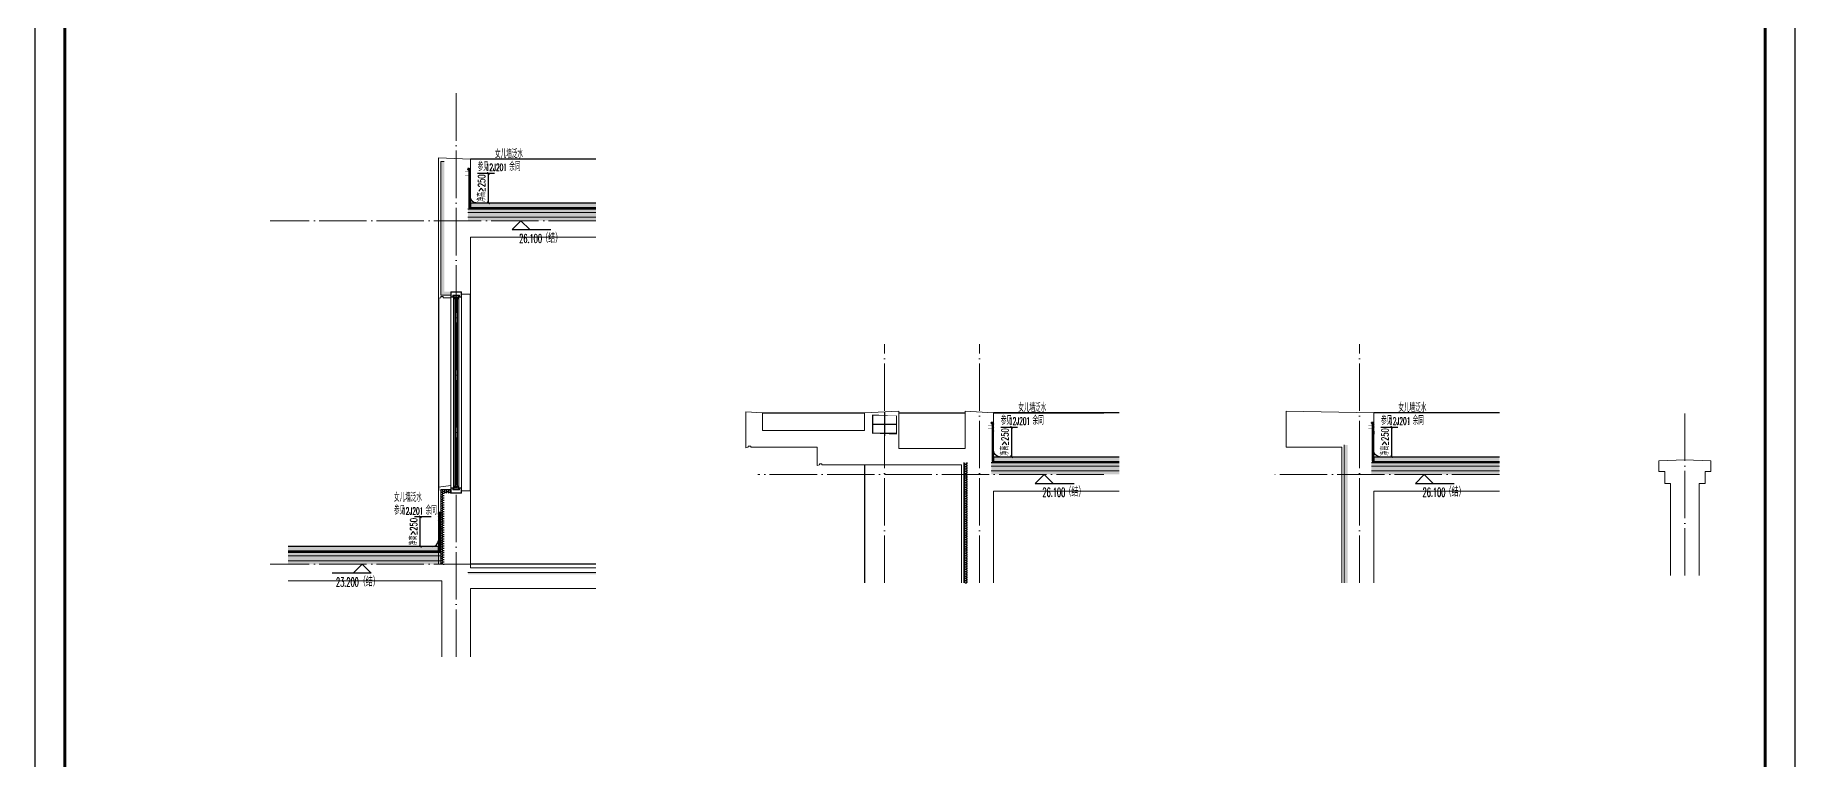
# Model space of a CAD drawing. Extents: x -518115 to 389031, y -209821 to 1628073.
# Drawn here: x 268430 to 283280, y -164442 to -158326 of the extents above; entities that cross this region are included whole.
import ezdxf
from ezdxf.xclip import XClip

# ---------------------------------------------------------------- set-up
doc = ezdxf.new("R2010")
doc.units = 0
doc.header["$LTSCALE"] = 1000
doc.header["$MEASUREMENT"] = 0
doc.header["$XCLIPFRAME"] = 0
for name, pattern in [('__DASH', [0.35, 0.25, -0.1]), ('DASH', [0.35, 0.25, -0.1]), ('DOTE', [2.4200000000000004, 2, -0.2, 0.02, -0.2])]:
    doc.linetypes.add(name, pattern=pattern)
for name, color, linetype in [('3-屋面构造层', 157, 'Continuous'), ('DIM_ELEV', 3, 'Continuous'), ('DIM_IDEN', 67, 'Continuous'), ('PUB_TEXT', 4, 'Continuous'), ('SURFACE', 6, 'Continuous'), ('图框', 140, 'Continuous'), ('机电标识类', 1, 'Continuous'), ('污水', 3, 'Continuous'), ('看线', 251, 'Continuous'), ('立面-看线', 251, 'Continuous')]:
    doc.layers.add(name, color=color, linetype=linetype)
for name, color, linetype, lineweight in [('DOTE', 19, 'DOTE', 9), ('PUB_HATCH', 8, 'Continuous', 9), ('S_WINDOW', 144, 'Continuous', 15), ('内粉刷', 37, 'Continuous', 9), ('细细', 250, 'Continuous', 0)]:
    doc.layers.add(name, color=color, linetype=linetype, lineweight=lineweight)
doc.layers.add('yichutu', color=7, linetype='Continuous', true_color=0xffffff, plot=False)
doc.styles.add('_TCH_DIM', font='SIMPLEX.shx', dxfattribs={"width": 0.7, "bigfont": 'GBCBIG.shx'})
doc.styles.add('_TCH_DIM_T3', font='SIMPLEX.shx', dxfattribs={"width": 0.4941176470588236, "bigfont": 'GBCBIG.shx'})
doc.dimstyles.new('_TCH_ARCH&&20', dxfattribs={"dimtxt": 59.5, "dimasz": 20, "dimexe": 50, "dimexo": 60, "dimgap": 25.25, "dimtad": 1, "dimdec": 0, "dimzin": 0, "dimdsep": 46, "dimtxsty": '_TCH_DIM_T3', "dimblk": 'ARCHTICK', "dimcen": 0.09, "dimclrt": 7, "dimazin": 2, "dimtfac": 1, "dimtdec": 0, "dimtix": 1, "dimtmove": 2, "dimatfit": 3, "dimfxl": 1, "dimtolj": 1, "dimtzin": 0, "dimarcsym": 0})
pattern_1 = [(315.0000000000001, (-850653.2487740098, 45577.60785772526), (-1.767766952966368, -1.76776695296637), []), (315.0000000000001, (-850652.0702627096, 45577.60785772526), (-1.767766952966368, -1.76776695296637), [])]
pattern_2 = [(315.0000000000001, (-850653.2487740098, 43839.36972989878), (-1.767766952966368, -1.76776695296637), []), (315.0000000000001, (-850652.0702627096, 43839.36972989878), (-1.767766952966368, -1.76776695296637), [])]

# ---------------------------------------------------------------- blocks, each defined once
blk = doc.blocks.new('_ArchTick')
at = {"color": 0, "linetype": 'ByBlock', "const_width": 0.4}
blk.add_lwpolyline([(-0.5, -0.5), (0.5, 0.5)], dxfattribs=at)
blk = doc.blocks.new('*D348')
at = {"layer": 'Defpoints', "color": 0, "transparency": 16777216}
for p in [(272102.9922941681, -159491.4621278919), (272255.4922941853, -159491.4621278919), (272102.9922941681, -159741.4621278919)]:
    blk.add_point(p, dxfattribs=at)
at = {"layer": 'DIM_IDEN', "color": 0, "lineweight": -2, "transparency": 16777216}
for p, q in [((272162.9922941681, -159491.4621278919), (272305.4922941853, -159491.4621278919)), ((272255.4922941853, -159741.4621278919), (272255.4922941853, -159491.4621278919)), ((272162.9922941681, -159741.4621278919), (272305.4922941853, -159741.4621278919))]:
    blk.add_line(p, q, dxfattribs=at)
at = {"layer": 'DIM_IDEN', "color": 0, "lineweight": -2, "transparency": 16777216, "xscale": 20, "yscale": 20, "zscale": 20}
for p, rotation in [((272255.4922941853, -159491.4621278919), 90), ((272255.4922941853, -159741.4621278919), 270)]:
    blk.add_blockref('_ArchTick', p, dxfattribs=dict(at, rotation=rotation))
at = {"layer": 'DIM_IDEN', "color": 7, "transparency": 16777216, "insert": (272198.8516691852, -159616.4621278919), "char_height": 59.5, "attachment_point": 5, "rotation": 90, "style": '_TCH_DIM_T3'}
blk.add_mtext('\\A1;{\\W0.70588;净高≥250}', dxfattribs=at)
blk = doc.blocks.new('A$C40486AD2')
at = {"layer": 'PUB_TEXT', "style": '_TCH_DIM'}
for s, height, width, p in [('女儿墙泛水', 67.5177304964539, 0.7, (254.7780105845124, 115.3120729053811)), ('参见', 67.5177304964539, 0.7, (107.7482233504699, 7.506115458572609)), ('12J201', 59.5, 0.4941176470588236, (176.5567339887677, 7.506115458572609)), ('，余同', 67.5177304964539, 0.7, (327.7567339887677, 7.506115458572609))]:
    blk.add_text(s, height=height, dxfattribs=dict(at, width=width)).set_placement(p)
blk = doc.blocks.new('FGHFG4334GDFGDFFGGGGGGDFG4G')
at = {"layer": 'SURFACE', "const_width": 2.25}
for points in [[(46.50594613142312, -2.328306436538696e-10), (0, 0)], [(46.50594613142312, -27.64099938771687), (0, -27.64099938748404)]]:
    blk.add_lwpolyline(points, dxfattribs=at)
at = {"layer": 'SURFACE', "const_width": 1.5}
blk.add_lwpolyline([(46.50594613142312, 17.19615260045975, -0.9999999995343386), (46.50594613142312, 5.196152600459754), (46.50594613142312, -6.803847399540246, -0.9999999995343386), (46.50594613142312, -18.80384739954025), (46.50594613142312, -36.80384739954025), (52.50594613142312, -47.99999982025474), (52.50594613188878, -72.80384739907458)], format="xyb", dxfattribs=at)
blk = doc.blocks.new('FGDGDGD')
at = {"layer": '3-屋面构造层'}
h = blk.add_hatch(dxfattribs=at)
h.set_pattern_fill('隔热材料01', color=256, scale=7.692307726157686, style=0)
h.set_pattern_definition([(270, (9.518576882430352, 433.2280380548909), (3.846153863078843, -7.065270026171597e-16), [0.3859807709292772, -3.460173092149565]), (270, (6.637134561897255, 433.2280380548909), (3.846153863078843, -7.065270026171597e-16), [0.3859807709292772, -3.460173092149565]), (90, (8.599576878361404, 430.6181149664335), (-3.846153863078843, 2.355090008723865e-16), [0.3859807709292772, -3.460173092149565]), (90, (7.556115335202776, 430.6181149664335), (-3.846153863078843, 2.355090008723865e-16), [0.3859807709292772, -3.460173092149565]), (180, (10.0018653459847, 429.9999995791586), (-4.710180017447732e-16, -3.846153863078842), [3.848019247702437, 0.001865384623593239]), (135, (8.928230725927278, 430.1929803492385), (2.135044287520562e-16, 3.846144174701212), [0.32830769375241, -5.110980791721634]), (116.56505, (12.54223074193578, 430.4251341963536), (8.679276333293947e-06, 3.846148741623309), [0.2157692317187203, -8.384500036895895]), (116.56505, (8.696076878812164, 430.4251341963536), (8.679276333293947e-06, 3.846148741623309), [0.2157692317187203, -8.384500036895895]), (153.43495, (13.16034612909425, 429.9999995791586), (-8.6792763309454e-06, 3.846148741623309), [0.431538463437446, -8.16873080517726]), (153.43495, (9.314192265970632, 429.9999995791586), (-8.6792763309454e-06, 3.846148741623309), [0.431538463437446, -8.16873080517726]), (63.43495000000001, (12.44573074136861, 431.0040957374149), (-8.67927633286694e-06, 3.846148741623309), [2.054923085965763, -6.545346182648943]), (63.43495000000001, (8.599576878361404, 431.0040957374149), (-8.67927633286694e-06, 3.846148741623309), [2.054923085965763, -6.545346182648943]), (116.56505, (13.36473074543756, 433.2280380548909), (8.679276333293947e-06, 3.846148741623309), [0.2157692317187203, -8.384500036895895]), (116.56505, (9.518576882430352, 433.2280380548909), (8.679276333293947e-06, 3.846148741623309), [0.2157692317187203, -8.384500036895895]), (135, (9.422076881863177, 433.4210188249708), (2.135044287520562e-16, 3.846144174701212), [0.32830769375241, -5.110980791721634]), (153.43495, (13.03607689775527, 433.6531726721441), (-8.6792763309454e-06, 3.846148741623309), [0.431538463437446, -8.16873080517726]), (153.43495, (9.189923034748062, 433.6531726721441), (-8.6792763309454e-06, 3.846148741623309), [0.431538463437446, -8.16873080517726]), (45, (6.733634562464431, 433.4210188249708), (2.135044287520562e-16, 3.846144174701212), [0.3283076937524101, -5.110980791721635]), (63.43495000000001, (10.48328842490446, 433.2280380548909), (-8.67927633286694e-06, 3.846148741623309), [0.215769231718723, -8.384500036895982]), (63.43495000000001, (6.637134561897255, 433.2280380548909), (-8.67927633286694e-06, 3.846148741623309), [0.215769231718723, -8.384500036895982]), (26.56504999999998, (10.81192304182332, 433.6531726721441), (8.67927633286694e-06, 3.846148741623309), [0.4315384634374462, -8.168730805177264]), (26.56504999999998, (6.965769178699702, 433.6531726721441), (8.67927633286694e-06, 3.846148741623309), [0.4315384634374462, -8.168730805177264]), (116.56505, (11.40226919820998, 431.0040957374149), (8.679276333293947e-06, 3.846148741623309), [2.054923085965742, -6.545346182648855]), (116.56505, (7.556115335202776, 431.0040957374149), (8.679276333293947e-06, 3.846148741623309), [2.054923085965742, -6.545346182648855]), (45, (7.227480718283914, 430.1929803492385), (2.135044287520562e-16, 3.846144174701212), [0.3283076937524101, -5.110980791721635]), (63.43495000000001, (11.30578842875548, 430.4251341963536), (-8.67927633286694e-06, 3.846148741623309), [0.215769231718723, -8.384500036895982]), (63.43495000000001, (7.459634565748274, 430.4251341963536), (-8.67927633286694e-06, 3.846148741623309), [0.215769231718723, -8.384500036895982]), (26.56504999999998, (10.68765381048433, 429.9999995791586), (8.67927633286694e-06, 3.846148741623309), [0.4315384634374462, -8.168730805177264]), (26.56504999999998, (6.841499947477132, 429.9999995791586), (8.67927633286694e-06, 3.846148741623309), [0.4315384634374462, -8.168730805177264])])
edge = h.paths.add_edge_path()
edge.add_arc((682180.809526873, 585366.1783012309), 9.230769271389224, 450, 540, ccw=False)
edge.add_line((682180.809526873, 585375.4090705023), (682191.5787576897, 585375.4090705023))
edge.add_line((682191.5787576897, 585375.4090705023), (682191.5787576897, 585366.1783012309))
edge.add_line((682191.5787576897, 585366.1783012309), (682171.5787576017, 585366.1783012309))
h = blk.add_hatch(dxfattribs=at)
h.set_pattern_fill('混凝土', color=256, scale=5, angle=-1.145762838157291, style=0)
h.set_pattern_definition([(48.85423716184272, (-82751.9658367117, -43707.86341073358), (35.79309909095693, -3.854096189547981), [3.75, -41.25]), (353.8542371618427, (-82751.9658367117, -43707.86341073358), (-6.184137843051141, 37.74081061115472), [3, -33]), (99.30563716184271, (-82748.98307854368, -43708.18458518508), (29.60898742232837, 33.88669106072903), [3.1870095, -35.0571056]), (45.0384371618427, (-82751.7658766997, -43697.86541013379), (53.18589730100116, -9.341323687111705), [5.625, -61.875]), (95.4898371618427, (-82747.33371909964, -43698.64385655505), (47.69771455917247, 47.76167945863907), [4.780514399999999, -52.58565]), (350.0384371618427, (-82751.7658766997, -43697.86541013379), (47.69767727589946, 47.76171671284821), [4.5, -49.5]), (19.85423716184271, (-82746.81686640286, -43700.46489028976), (29.43684693449651, -20.72370725831586), [3.75, -41.25]), (324.8542371618427, (-82746.81686640286, -43700.46489028976), (12.88833923098379, 36.00698624317217), [3, -33]), (70.30563716184272, (-82744.36379692366, -43702.19186746184), (42.32519773256788, 15.28324586336042), [3.187009499999995, -35.05710559999991]), (36.35423716184271, (-82751.9658367117, -43707.86341073358), (0.940698498801122, 16.62920732730076), [0, -32.59999999999999, 0, -33.5, 0, -33.125]), (6.354237161842708, (-82751.9658367117, -43707.86341073358), (13.5451798188694, 19.45362572053069), [0, -19.09999999999996, 0, -31.84999999999996, 0, -12.62499999999998]), (326.3542371618427, (-82763.11360738042, -43707.64045532019), (26.66323482308004, -1.661233809339271), [0, -12.5, 0, -39, 0, -51.75]), (316.3542371618427, (-82768.11260768038, -43707.54047531419), (29.25356332174018, 4.421178799928506), [0, -16.25, 0, -25.9, 0, -36.75])])
h.paths.add_polyline_path([(674875.1042975198, 585046.1783016222), (674875.1042975198, 585086.1783016222), (682171.5787590629, 585086.1783013656), (682171.5787561293, 585046.1783016222)])
h = blk.add_hatch(dxfattribs=at)
h.set_pattern_fill('焦渣矿渣', color=256, scale=4, angle=-1.145762838157291, style=0)
h.set_pattern_definition([(358.8542371618427, (-82751.9658367117, -43697.86341073358), (8.27546507245746, 13.69326162148875), [1.6, -14.4]), (298.8542371618427, (-82751.9658367117, -43697.86341073358), (15.99644496110448, -0.320132170134613), [1.6, -14.4]), (238.8542371618427, (-82750.36615661567, -43697.89540433552), (7.720979888647015, -14.01339379162337), [1.6, -14.4]), (268.8542371618427, (-82745.56711632782, -43697.99138514127), (15.8368329500859, -8.318336499028739), [2.4, -11.456]), (268.8542371618427, (-82743.96743623179, -43698.02337874315), (15.8368329500859, -8.318336499028739), [2.4, -11.456]), (268.8542371618427, (-82742.36775613588, -43698.05537234509), (15.8368329500859, -8.318336499028739), [2.4, -11.456])])
h.paths.add_polyline_path([(674875.1042975198, 585006.1783016222), (674875.1042975198, 585036.1785744326), (682191.5735077282, 585036.1785744326), (682191.5735047949, 585006.1783016222)])
h = blk.add_hatch(dxfattribs=at)
h.set_pattern_fill('加气混凝土', color=256, scale=5, style=0)
h.set_pattern_definition([(0, (-82734.26583671174, -43726.16341073357), (30, 60), [0, -60]), (0, (-82769.36583671172, -43734.26341073361), (30, 60), [0, -60]), (0, (-82749.86583671172, -43734.86341073358), (30, 60), [0, -60]), (0, (-82728.56583671167, -43717.16341073357), (30, 60), [0, -60]), (0, (-82753.4658367117, -43737.86341073358), (30, 60), [0, -60]), (0, (-82722.56583671167, -43679.36341073358), (30, 60), [0, -60]), (0, (-82740.86583671172, -43684.16341073357), (30, 60), [0, -60]), (0, (-82731.26583671174, -43691.66341073357), (30, 60), [0, -60]), (0, (-82780.16583671176, -43692.86341073358), (30, 60), [0, -60]), (0, (-82750.76583671174, -43695.56341073359), (30, 60), [0, -60]), (0, (-82762.16583671176, -43710.86341073358), (30, 60), [0, -60]), (0, (-82761.56583671167, -43733.36341073358), (30, 60), [0, -60]), (0, (-82739.06583671167, -43735.76341073361), (30, 60), [0, -60]), (0, (-82722.56583671167, -43709.36341073358), (30, 60), [0, -60]), (0, (-82778.66583671176, -43718.66341073357), (30, 60), [0, -60]), (0, (-82773.56583671167, -43708.46341073356), (30, 60), [0, -60]), (0, (-82750.16583671176, -43712.66341073357), (30, 60), [0, -60]), (0, (-82758.56583671167, -43721.36341073358), (30, 60), [0, -60]), (0, (-82763.36583671172, -43701.56341073359), (30, 60), [0, -60]), (0, (-82755.86583671172, -43679.06341073359), (30, 60), [0, -60]), (0, (-82776.26583671174, -43731.26341073361), (30, 60), [0, -60]), (0, (-82743.26583671174, -43691.36341073358), (30, 60), [0, -60]), (0, (-82771.16583671176, -43690.46341073356), (30, 60), [0, -60]), (0, (-82775.9658367117, -43682.66341073357), (30, 60), [0, -60]), (130.601294, (-82726.2515509117, -43698.14912513358), (-149.9999983430985, 180.0000007869767), [2.6341554, -1103.7111]), (18.4349488, (-82730.53726511169, -43697.00626793358), (149.999999446807, 59.99999955732223), [2.710524, -376.76279]), (90, (-82730.53726511169, -43699.57769633358), (30, 60), [2.5714284, -117.428565]), (161.565051, (-82727.9658367117, -43700.43483953358), (-150.0000007552608, 59.99999552724113), [2.710524, -376.76279]), (53.1301023, (-82727.9658367117, -43700.43483953358), (30.00000005671201, 59.99999997164399), [2.857143, -297.14285]), (135, (-82725.68012231169, -43731.00626273354), (-30.00000362661431, 59.99999593952013), [2.424366, -167.28126]), (45, (-82729.1086939117, -43731.00626273354), (29.9999998082377, 59.99999975789676), [2.424366, -167.28126]), (135, (-82727.3944081117, -43732.72055273358), (-30.00000362661431, 59.99999593952013), [2.424366, -167.28126]), (45, (-82727.3944081117, -43732.72055273358), (29.9999998082377, 59.99999975789676), [2.424366, -167.28126]), (116.565051, (-82754.53726271167, -43690.72055333358), (-5.219298673253547e-06, 119.9999967353521), [3.194382599999995, -63.88764999999992]), (180, (-82755.96583271178, -43687.86341093358), (-29.99999999999999, 60), [3.4285716, -56.571425]), (63.43494880000001, (-82760.82297671167, -43690.72055333358), (2.716145353076627e-07, 119.9999994186336), [3.1943826, -63.88765]), (116.565051, (-82759.39440671168, -43693.57769633358), (-5.219298673253547e-06, 119.9999967353521), [3.194382599999995, -63.88764999999992]), (0, (-82759.39440671168, -43693.57769633358), (30, 60), [3.4285716, -56.571425]), (63.43494880000001, (-82755.96583271178, -43693.57769633358), (2.716145353076627e-07, 119.9999994186336), [3.1943826, -63.88765]), (107.102728, (-82731.9658369117, -43711.00626473356), (-89.99999655924546, 300.0000004840144), [3.8861346, -1628.29025]), (143.972626, (-82733.1086941117, -43707.29198213358), (-569.999992773809, 419.9999995246334), [3.8861346, -812.202]), (180, (-82736.2515511117, -43705.00626773358), (-29.99999999999999, 60), [3.7142856, -56.28571]), (36.02737329999999, (-82743.10869371169, -43707.29198213358), (569.9999957876589, 419.9999954722194), [3.886134599999995, -812.2019999999987]), (71.5650511, (-82744.2515509117, -43710.72055073356), (90.00000046203284, 299.999999483479), [3.6140316, -375.85928]), (107.102728, (-82743.10869371169, -43714.43483873358), (-89.99999655924546, 300.0000004840144), [3.8861346, -1628.29025]), (143.972626, (-82739.9658367117, -43716.72055073356), (-569.999992773809, 419.9999995246334), [3.8861346, -812.202]), (0, (-82739.9658367117, -43716.72055073356), (30, 60), [3.7142856, -56.28571]), (36.02737329999999, (-82736.2515511117, -43716.72055073356), (569.9999957876589, 419.9999954722194), [3.886134599999995, -812.2019999999987]), (71.5650511, (-82733.1086941117, -43714.43483873358), (90.00000046203284, 299.999999483479), [3.6140316, -375.85928]), (150.255118, (-82731.3944083117, -43683.00626813358), (-90.00000021301362, 59.99999925650194), [2.303502, -481.43196]), (90, (-82733.3944081117, -43684.14912473358), (30, 60), [2.2857144, -117.714275]), (29.7448813, (-82733.3944081117, -43684.14912473358), (90.00000005300183, 59.99999971978212), [2.303502, -481.43196]), (116.565051, (-82745.3944081117, -43725.57769673358), (-5.219298673253547e-06, 119.9999967353521), [3.194382599999995, -63.88764999999992]), (168.690067, (-82746.82297931169, -43722.72055073356), (-270.00000020031, 59.99999849441089), [2.9137254, -608.96855]), (41.18592510000001, (-82751.9658367117, -43724.14912073355), (749.9999954558657, 659.9999942288417), [3.0371844, -1272.5802]), (90, (-82751.9658367117, -43727.00626673357), (30, 60), [2.857143, -117.14285]), (138.814074, (-82749.68012231169, -43729.00626473356), (-749.9999866690214, 660.0000042036299), [3.0371844, -1272.5802]), (16.6992442, (-82749.68012231169, -43729.00626473356), (989.999992551639, 299.9999968578065), [2.982945, -1249.85375]), (60.9453959, (-82746.82297931169, -43728.14912273356), (29.99999992038756, 59.99999946927048), [2.9416086, -1232.53395]), (109.983106, (-82770.53726471169, -43700.43483953358), (-150.0000005649931, 419.9999988885021), [3.344200199999995, -1401.219749999997]), (155.556045, (-82771.68012071168, -43697.29198193358), (-390.0000014866058, 179.9999962602965), [3.4522986, -1446.51315]), (24.4439547, (-82777.96583471168, -43697.29198193358), (390.0000001945477, 179.9999991342401), [3.4522986, -1446.51315]), (70.01689340000001, (-82779.10869071179, -43700.43483953358), (150.0000004522143, 419.9999989580724), [3.3442002, -1401.21975]), (109.983106, (-82777.96583471168, -43703.57769653358), (-150.0000005649931, 419.9999988885021), [3.344200199999995, -1401.219749999997]), (160.016893, (-82774.82297471177, -43704.72055373358), (-150.0000000881629, 59.99999726666744), [3.3442002, -698.93775]), (19.9831065, (-82774.82297471177, -43704.72055373358), (149.9999991764409, 59.99999990480279), [3.3442002, -698.93775]), (70.01689340000001, (-82771.68012071168, -43703.57769653358), (150.0000004522143, 419.9999989580724), [3.3442002, -1401.21975]), (122.005383, (-82748.2515511117, -43705.86341093358), (-30.000004026147, 59.99999693707862), [2.6954232, -563.3434000000001]), (18.4349488, (-82752.25155071169, -43704.43483913358), (149.999999446807, 59.99999955732223), [2.710524, -376.76279]), (90, (-82752.25155071169, -43707.00626813358), (30, 60), [2.5714284, -117.428565]), (161.565051, (-82749.68012231169, -43707.86341073358), (-150.0000007552608, 59.99999552724113), [2.710524, -376.76279]), (54.46232220000002, (-82749.68012231169, -43707.86341073358), (209.9999996957259, 299.9999995506066), [2.457807, -1029.82115]), (116.565051, (-82765.68012071168, -43720.43483873358), (-5.219298673253547e-06, 119.9999967353521), [3.194382599999995, -63.88764999999992]), (180, (-82767.10869071179, -43717.57769273355), (-29.99999999999999, 60), [3.142857, -56.85714]), (59.0362434, (-82771.96583471168, -43720.43483873358), (30.00000009765315, 59.99999970877774), [3.331972799999995, -696.3821999999985]), (120.963756, (-82770.25155071169, -43723.29197873356), (-30.00000409979644, 59.99999724465997), [3.3319728, -696.3821999999999]), (0, (-82770.25155071169, -43723.29197873356), (30, 60), [3.142857, -56.85714]), (63.43494880000001, (-82767.10869071179, -43723.29197873356), (2.716145353076627e-07, 119.9999994186336), [3.1943826, -63.88765])])
h.paths.add_polyline_path([(682191.578757607, 584936.1783016517), (674875.1042975198, 584936.1780274255), (674875.1042975198, 584966.1783002361), (682191.5787590734, 584966.1784614939)])
h = blk.add_hatch(dxfattribs=at)
h.set_pattern_fill('隔热材料03', color=256, scale=12.5, style=0)
h.set_pattern_definition([(113.5779999999999, (-500407.8114433814, 374696.8656327745), (-0.008692621387955055, 6.269962076307432), [1.075, -0.5693124999999999, 2.837499999999999, -0.5693124999999999, 1.075, -0.6824999999999999]), (66.42000000000002, (-500406.1743808811, 374696.8656327745), (2.72778785077741, 6.042481274070449e-05), [1.075, -0.5693125, 2.840375, -0.5693125, 1.075, -0.6825]), (180, (-500406.1743808811, 374696.8656327745), (0, 6.25), [1.636625, -1.0910625]), (180, (-500407.5382558819, 374702.4906327745), (0, 6.25), [1.636625, -1.0910625]), (90, (-500405.7426933817, 374697.8547577743), (2.727749999999999, 1.670265153187096e-16), [0.5217499999999999, -5.728250000000001]), (90, (-500407.1065683815, 374700.9797577743), (2.727749999999999, 1.670265153187096e-16), [0.5217499999999999, -5.728250000000001]), (90, (-500408.2426933817, 374697.8547577743), (2.727749999999999, 1.670265153187096e-16), [0.5217499999999999, -5.728250000000001]), (90, (-500409.6065683815, 374700.9797577743), (2.727749999999999, 1.670265153187096e-16), [0.5217499999999999, -5.728250000000001])])
edge = h.paths.add_edge_path()
edge.add_line((682177.8287583389, 585086.178301364), (682177.8287575953, 585050.2237543819))
edge.add_arc((682171.5787575953, 585050.2237545294), 6.250000000116417, 270.0000000010672, 359.999998647836, ccw=False)
edge.add_line((682171.5787575953, 585043.9737545294), (682171.578757607, 585086.1783013657))
edge.add_line((682171.578757607, 585086.1783013656), (682177.8287576981, 585086.1783013642))
at = {"layer": '立面-看线'}
h = blk.add_hatch(dxfattribs=at)
h.set_pattern_fill('HONEY', color=256, scale=7)
h.set_pattern_definition([(0, (-799653.2396506671, -415240.1301154787), (16.66875, 9.623705), [11.1125, -22.225]), (120, (-799653.2396506671, -415240.1301154787), (-16.66874800852732, 9.623708449331868), [11.1125, -22.22499999999999]), (59.99999999999999, (-799653.2396506671, -415240.1301154787), (1.991472681428519e-06, 19.24741344933186), [-22.225, 11.1125])])
h.paths.add_polyline_path([(682191.5787576062, 584966.1781887197), (674875.1042989865, 584966.1780274255), (674875.1042960531, 585006.1783677471), (682191.578756139, 585006.1785290414)])
at = {"layer": '3-屋面构造层'}
for p, q in [((682177.8287584423, 585086.178301364), (674875.1042975198, 585086.1783016222)), ((682171.5900709446, 585046.1783016222), (674875.1042975198, 585046.1783016222)), ((682191.5735062616, 585036.1785861533), (674875.1042975198, 585036.1783106334)), ((682171.5787575966, 585086.1783013656), (682171.5787575953, 585043.9737545294))]:
    blk.add_line(p, q, dxfattribs=at)
at = {"layer": '3-屋面构造层', "color": 251, "linetype": 'DASH', "ltscale": 0.05, "true_color": 0x636466, "const_width": 2.5}
for points in [[(682056.5789281048, 585042.7237545294), (682171.5787575953, 585042.7237545294, 0.4142135554582916), (682179.0787575953, 585050.2237543522), (682179.0787593519, 585366.1783013344)], [(682056.5789281048, 585038.9737545294), (682171.5787575953, 585038.9737545294, 0.4142135554582514), (682182.8287575953, 585050.2237542637), (682182.8287593519, 585366.1783012459)]]:
    blk.add_lwpolyline(points, format="xyb", dxfattribs=at)
at = {"layer": '3-屋面构造层', "color": 251, "true_color": 0x636466}
for points in [[(682056.5789281048, 585041.4737545294), (682171.5787575953, 585041.4737545294, 0.4142135554582744), (682180.3287575953, 585050.2237543229), (682180.3287593519, 585366.1783013048)], [(682056.5789281048, 585043.9737545294), (682171.5787575953, 585043.9737545294, 0.4142135554583157), (682177.8287575953, 585050.2237543818), (682177.8287593519, 585366.178301364)], [(682056.5789281048, 585040.2237545294), (682171.5787575953, 585040.2237545294, 0.4142135554582615), (682181.5787575953, 585050.2237542933), (682181.5787593519, 585366.1783012755), (682184.0787593519, 585366.1783012163), (682184.0787575953, 585050.2237542344, -0.4142135554609713), (682171.5787575953, 585037.7237545294), (682056.5789281048, 585037.7237545294)]]:
    blk.add_lwpolyline(points, format="xyb", dxfattribs=at)
at = {"layer": '3-屋面构造层', "ltscale": 0.8}
blk.add_lwpolyline([(682171.5787576017, 585366.178301231, -0.4142135623730951), (682180.809526873, 585375.4090705025), (682191.5787576897, 585375.4090705025), (682191.5787576897, 585366.178301231), (682171.5787576014, 585366.178301231)], format="xyb", dxfattribs=at)
at = {"layer": '3-屋面构造层', "color": 251, "linetype": 'DASH', "ltscale": 0.05, "true_color": 0x636466, "const_width": 2.5}
for points in [[(682042.6804567014, 585038.9737545294), (674875.1042975066, 585038.9737545289)], [(682056.5789281048, 585042.7237545294), (682042.6804567014, 585038.9737545294)]]:
    blk.add_lwpolyline(points, dxfattribs=at)
at = {"layer": '3-屋面构造层', "color": 251, "true_color": 0x636466}
for points in [[(682042.6804567014, 585040.2237545294), (674875.104297507, 585040.2237545289)], [(674875.1042975063, 585037.7237545289), (682042.6804567014, 585037.7237545294)], [(682056.0197806568, 585043.8417232817), (682042.1213092533, 585040.0917232817)], [(682043.2396041496, 585037.8557857771), (682057.1380755531, 585041.6057857771)]]:
    blk.add_lwpolyline(points, dxfattribs=at)
at = {"layer": '3-屋面构造层'}
blk.add_arc((682121.578757532, 585136.1783013793), 49.99999999976717, 270, 359.9999986392983, dxfattribs=at)
at = {"layer": 'PUB_HATCH', "color": 215, "true_color": 0xa953a0}
for p, q in [((682191.5735062616, 585006.1785861533), (674875.1042975198, 585006.1783106334)), ((682191.5787576062, 584966.1784579258), (674875.1042975198, 584966.1783016222))]:
    blk.add_line(p, q, dxfattribs=at)
at = {"layer": '3-屋面构造层', "color": 1, "xscale": -1}
blk.add_blockref('FGHFG4334GDFGDFFGGGGGGDFG4G', (682218.0847037071, 585348.9821487669), dxfattribs=at)
blk = doc.blocks.new('*D349')
at = {"layer": 'Defpoints', "color": 0, "transparency": 16777216}
for p in [(271680.4837708296, -162391.4562745215), (271832.9837708417, -162391.4562745215), (271832.9837708417, -162641.4562745215)]:
    blk.add_point(p, dxfattribs=at)
at = {"layer": 'DIM_IDEN', "color": 0, "lineweight": -2, "transparency": 16777216}
for p, q in [((271772.9837708417, -162391.4562745215), (271630.4837708296, -162391.4562745215)), ((271680.4837708296, -162641.4562745215), (271680.4837708296, -162391.4562745215)), ((271772.9837708417, -162641.4562745215), (271630.4837708296, -162641.4562745215))]:
    blk.add_line(p, q, dxfattribs=at)
at = {"layer": 'DIM_IDEN', "color": 0, "lineweight": -2, "transparency": 16777216, "xscale": 20, "yscale": 20, "zscale": 20}
for p, rotation in [((271680.4837708296, -162391.4562745215), 90), ((271680.4837708296, -162641.4562745215), 270)]:
    blk.add_blockref('_ArchTick', p, dxfattribs=dict(at, rotation=rotation))
at = {"layer": 'DIM_IDEN', "color": 7, "transparency": 16777216, "insert": (271623.8431458295, -162516.4562745216), "char_height": 59.5, "attachment_point": 5, "rotation": 90, "style": '_TCH_DIM_T3'}
blk.add_mtext('\\A1;{\\W0.70588;净高≥250}', dxfattribs=at)
blk = doc.blocks.new('*D350')
at = {"layer": 'Defpoints', "color": 0, "transparency": 16777216}
for p in [(276518.8606109275, -161633.5115305972), (276671.3606109461, -161633.5115305972), (276518.8606109275, -161883.5115305972)]:
    blk.add_point(p, dxfattribs=at)
at = {"layer": 'DIM_IDEN', "color": 0, "lineweight": -2, "transparency": 16777216}
for p, q in [((276578.8606109275, -161633.5115305972), (276721.3606109461, -161633.5115305972)), ((276671.3606109461, -161883.5115305972), (276671.3606109461, -161633.5115305972)), ((276578.8606109275, -161883.5115305972), (276721.3606109461, -161883.5115305972))]:
    blk.add_line(p, q, dxfattribs=at)
at = {"layer": 'DIM_IDEN', "color": 0, "lineweight": -2, "transparency": 16777216, "xscale": 20, "yscale": 20, "zscale": 20}
for p, rotation in [((276671.3606109461, -161633.5115305972), 90), ((276671.3606109461, -161883.5115305972), 270)]:
    blk.add_blockref('_ArchTick', p, dxfattribs=dict(at, rotation=rotation))
at = {"layer": 'DIM_IDEN', "color": 7, "transparency": 16777216, "insert": (276614.719985946, -161758.5115305973), "char_height": 59.5, "attachment_point": 5, "rotation": 90, "style": '_TCH_DIM_T3'}
blk.add_mtext('\\A1;{\\W0.70588;净高≥250}', dxfattribs=at)
blk = doc.blocks.new('*D351')
at = {"layer": 'Defpoints', "color": 0, "transparency": 16777216}
for p in [(279726.9831265989, -161633.5115372529), (279879.483126618, -161633.5115372529), (279726.9831265989, -161883.5115372529)]:
    blk.add_point(p, dxfattribs=at)
at = {"layer": 'DIM_IDEN', "color": 0, "lineweight": -2, "transparency": 16777216}
for p, q in [((279786.9831265989, -161633.5115372529), (279929.483126618, -161633.5115372529)), ((279879.483126618, -161883.5115372529), (279879.483126618, -161633.5115372529)), ((279786.9831265989, -161883.5115372529), (279929.483126618, -161883.5115372529))]:
    blk.add_line(p, q, dxfattribs=at)
at = {"layer": 'DIM_IDEN', "color": 0, "lineweight": -2, "transparency": 16777216, "xscale": 20, "yscale": 20, "zscale": 20}
for p, rotation in [((279879.483126618, -161633.5115372529), 90), ((279879.483126618, -161883.5115372529), 270)]:
    blk.add_blockref('_ArchTick', p, dxfattribs=dict(at, rotation=rotation))
at = {"layer": 'DIM_IDEN', "color": 7, "transparency": 16777216, "insert": (279822.8425016179, -161758.511537253), "char_height": 59.5, "attachment_point": 5, "rotation": 90, "style": '_TCH_DIM_T3'}
blk.add_mtext('\\A1;{\\W0.70588;净高≥250}', dxfattribs=at)
blk = doc.blocks.new('GFDDDDRG')
at = {"layer": '图框'}
blk.add_lwpolyline([(923309.7791572664, -107436.9617041193), (923309.7791572663, -159999.4617041193), (893609.7791572664, -159999.4617041193), (893609.7791572665, -107436.9617041193)], close=True, dxfattribs=at)
blk.add_lwpolyline([(923309.7791572664, -107436.9617041193), (923309.7791572663, -159999.4617041193), (893609.7791572664, -159999.4617041193), (893609.7791572665, -107436.9617041193)], close=True, dxfattribs=at)
at = {"layer": '图框', "const_width": 50}
blk.add_lwpolyline([(894109.7791572664, -159499.4617041193), (922809.7791572663, -159499.4617041193), (922809.7791572664, -108686.9617041193), (894109.7791572665, -108686.9617041193)], close=True, dxfattribs=at)
blk = doc.blocks.new('yct-1051-594-26275-14850-25-1002.0')
at = {"layer": 'yichutu', "color": 7, "true_color": 0xffffff}
blk.add_lwpolyline([(0, 0), (0, 14850), (26275, 14850), (26275, 0)], close=True, dxfattribs=at)
blk = doc.blocks.new('GDGDGDRGDR')
at = {"linetype": '__DASH', "ltscale": 0.1}
blk.add_wipeout([(425935.08938271867, 371533.3318186801), (425734.93593555497, 371533.3318185921), (425734.9359352478, 371383.331818531), (425935.08938238653, 371383.33181850036)], dxfattribs=at).dxf.layer = '污水'
at = {"layer": '机电标识类', "color": 250, "linetype": 'DASH', "ltscale": 400}
for p, q in [((425834.8193114293, 371358.3318185735), (425834.8193114294, 371558.3318185735)), ((425935.0893824034, 371458.3318185734), (425734.9359355539, 371458.3318185735))]:
    blk.add_line(p, q, dxfattribs=at)
at = {"layer": '污水', "linetype": '__DASH', "ltscale": 0.1, "const_width": 10}
blk.add_lwpolyline([(425935.0893824034, 371533.3318185734), (425734.9359355539, 371533.3318185735), (425734.9359355539, 371383.3318185735), (425935.0893824033, 371383.3318185734)], close=True, dxfattribs=at)

msp = doc.modelspace()

# ---------------------------------------------------------------- hatches: boundary and pattern name
at = {"layer": '立面-看线'}
h = msp.add_hatch(dxfattribs=at)
h.set_pattern_fill('HONEY', color=256, scale=7)
h.set_pattern_definition([(0, (-540020.3097215148, -547563.3968229647), (16.66875, 9.623705), [11.1125, -22.225]), (120, (-540020.3097215148, -547563.3968229647), (-16.66874800852732, 9.623708449331868), [11.11249999999992, -22.22499999999983]), (59.99999999999999, (-540020.3097215148, -547563.3968229647), (1.991472681428519e-06, 19.24741344933186), [-22.225, 11.1125])])
h.paths.add_polyline_path([(271882.9896141043, -159391.4503359113), (271852.9755005901, -159391.4503359113), (271852.9891052501, -160521.4499444192), (271937.9875587117, -160521.4499444193), (271937.9874891926, -160491.4501303993), (271882.9890959872, -160491.4499295423)])
h = msp.add_hatch(dxfattribs=at)
h.set_pattern_fill('HONEY', color=256, scale=7)
h.set_pattern_definition([(0, (-532396.3188890839, -549705.4462323257), (16.66875, 9.623705), [11.1125, -22.225]), (120, (-532396.3188890839, -549705.4462323257), (-16.66874800852732, 9.623708449331868), [11.11249999999991, -22.22499999999982]), (59.99999999999999, (-532396.3188890839, -549705.4462323257), (1.991472681428519e-06, 19.24741344933186), [-22.225, 11.1125])])
h.paths.add_polyline_path([(279476.9738055858, -162948.8685734586), (279506.9804698766, -162948.8685734586), (279506.9804546832, -161783.4995126727), (279476.9683304963, -161783.4995126727)])
h = msp.add_hatch(dxfattribs=at)
h.set_pattern_fill('HONEY', color=256, scale=7)
h.set_pattern_definition([(0, (-1439618.876700386, -432903.2697171252), (16.66875, 9.623705), [11.1125, -22.225]), (120, (-1439618.876700386, -432903.2697171252), (-16.66874800852732, 9.623708449331868), [11.11249999999995, -22.2249999999999]), (59.99999999999999, (-1439618.876700386, -432903.2697171252), (1.991472681428519e-06, 19.24741344933186), [-22.225, 11.1125])])
h.paths.add_polyline_path([(276298.8553956751, -161933.4995479331), (276268.8553956751, -161933.4995479331), (276268.855395682, -162948.8690475557), (276298.855395682, -162948.8690475557)])
h = msp.add_hatch(dxfattribs=at)
h.set_pattern_fill('HONEY', color=256, scale=7)
h.set_pattern_definition([(0, (-1473145.781110533, -431252.3202181228), (16.66875, 9.623705), [11.1125, -22.225]), (120, (-1473145.781110533, -431252.3202181228), (-16.66874800852732, 9.623708449331868), [11.11249999999996, -22.22499999999992]), (59.99999999999999, (-1473145.781110533, -431252.3202181228), (1.991472681428519e-06, 19.24741344933186), [-22.225, 11.1125])])
h.paths.add_polyline_path([(271852.9875589282, -162791.4501452736), (271882.9875589308, -162791.4501452736), (271882.9875588593, -162191.4501453083), (271937.9875588593, -162191.4501452956), (271937.9875588528, -162161.4501452956), (271852.98755885, -162161.4501453153)])
h = msp.add_hatch(dxfattribs=at)
h.set_pattern_fill('HONEY', color=256, scale=7)
h.set_pattern_definition([(0, (-529266.2815802896, -548238.4025430285), (16.66875, 9.623705), [11.1125, -22.225]), (120, (-529266.2815802896, -548238.4025430285), (-16.66874800852732, 9.623708449331868), [11.11249999999997, -22.22499999999993]), (59.99999999999999, (-529266.2815802896, -548238.4025430285), (1.991472681428519e-06, 19.24741344933186), [-22.225, 11.1125])])
h.paths.add_polyline_path([(273162.989012034, -162876.4500833084), (273162.9890155533, -162861.4500832371), (272082.987558572, -162861.4500832892), (272082.987558572, -162876.4500833084)])
at = {"layer": '细细'}
h = msp.add_hatch(dxfattribs=at)
h.set_pattern_fill('金属', color=256, angle=1.272221872585407e-14, style=0)
h.set_pattern_definition(pattern_1)
h.paths.add_polyline_path([(272027.9875587117, -160536.4501452762), (272007.9875587117, -160536.4501452762), (272007.9875587117, -160522.9488241893), (271957.9875587117, -160522.9488241893), (271957.9875587117, -160536.4501452762), (271937.9875587117, -160536.4501452762), (271937.9875587117, -160491.4501452762), (272027.9875587117, -160491.4501452762)])
h.paths.add_polyline_path([(272009.9875587117, -160520.9488241893), (272009.9875587117, -160534.4501452762), (272025.9875587117, -160534.4501452762), (272025.9875587117, -160493.4501452762), (271939.9875587117, -160493.4501452762), (271939.9875587117, -160534.4501452762), (271955.9875587117, -160534.4501452762), (271955.9875587117, -160520.9488241893)], flags=16)
h = msp.add_hatch(dxfattribs=at)
h.set_pattern_fill('金属', color=256, angle=1.272221872585407e-14, style=0)
h.set_pattern_definition(pattern_1)
h.paths.add_polyline_path([(271960.4875587117, -160524.9488241893), (271960.4875587117, -160549.9488241893), (271972.4875587117, -160549.9488241893), (271972.4875587117, -160539.9488241893), (271993.4875587117, -160539.9488241893), (271993.4875587117, -160549.9488241893), (272005.4875587117, -160549.9488241893), (272005.4875587117, -160524.9488241893)])
h.paths.add_polyline_path([(272003.4875587117, -160526.9488241893), (272003.4875587117, -160547.9488241893), (271995.4875587117, -160547.9488241893), (271995.4875587117, -160537.9488241893), (271970.4875587117, -160537.9488241893), (271970.4875587117, -160547.9488241893), (271962.4875587117, -160547.9488241893), (271962.4875587117, -160526.9488241893)], flags=16)
h = msp.add_hatch(color=256, dxfattribs=at)
edge = h.paths.add_edge_path()
edge.add_line((271987.4875587117, -160539.9488241893), (271987.4875587117, -160551.9488241893))
edge.add_arc((271982.9875587117, -160560.2428493852), 9.436146138645508, 61.51754654915222, 118.4824534508478)
edge.add_line((271978.4875587117, -160551.9488241893), (271978.4875587117, -160539.9488241893))
edge.add_arc((271982.9875587117, -160531.6547989935), 9.436146138645508, 241.5175465491522, 298.4824534508478)
h = msp.add_hatch(dxfattribs=at)
h.set_pattern_fill('金属', color=256, angle=1.272221872585407e-14, style=0)
h.set_pattern_definition(pattern_2)
h.paths.add_polyline_path([(272027.9875587117, -162146.4501452762), (272007.9875587117, -162146.4501452762), (272007.9875587117, -162159.9514663631), (271957.9875587117, -162159.9514663631), (271957.9875587117, -162146.4501452762), (271937.9875587117, -162146.4501452762), (271937.9875587117, -162191.4501452762), (272027.9875587117, -162191.4501452762)])
h.paths.add_polyline_path([(272009.9875587117, -162161.9514663631), (272009.9875587117, -162148.4501452762), (272025.9875587117, -162148.4501452762), (272025.9875587117, -162189.4501452762), (271939.9875587117, -162189.4501452762), (271939.9875587117, -162148.4501452762), (271955.9875587117, -162148.4501452762), (271955.9875587117, -162161.9514663631)], flags=16)
h = msp.add_hatch(dxfattribs=at)
h.set_pattern_fill('金属', color=256, angle=1.272221872585407e-14, style=0)
h.set_pattern_definition(pattern_2)
h.paths.add_polyline_path([(271960.4875587117, -162157.9514663631), (271960.4875587117, -162132.9514663631), (271972.4875587117, -162132.9514663631), (271972.4875587117, -162142.9514663631), (271993.4875587117, -162142.9514663631), (271993.4875587117, -162132.9514663631), (272005.4875587117, -162132.9514663631), (272005.4875587117, -162157.9514663631)])
h.paths.add_polyline_path([(272003.4875587117, -162155.9514663631), (272003.4875587117, -162134.9514663631), (271995.4875587117, -162134.9514663631), (271995.4875587117, -162144.9514663631), (271970.4875587117, -162144.9514663631), (271970.4875587117, -162134.9514663631), (271962.4875587117, -162134.9514663631), (271962.4875587117, -162155.9514663631)], flags=16)
h = msp.add_hatch(color=256, dxfattribs=at)
edge = h.paths.add_edge_path()
edge.add_line((271987.4875587117, -162142.9514663631), (271987.4875587117, -162130.9514663631))
edge.add_arc((271982.9875587117, -162122.6574411672), 9.436146138645508, 241.5175465491522, 298.48245345084774, ccw=False)
edge.add_line((271978.4875587117, -162130.9514663631), (271978.4875587117, -162142.9514663631))
edge.add_arc((271982.9875587117, -162151.245491559), 9.436146138645508, 61.5175465491522, 118.4824534508478, ccw=False)

# ---------------------------------------------------------------- linework, layer by layer
at = {"color": 251, "true_color": 0x636466}
for p, q in [((273162.987886283, -159371.3393188887), (272102.9875162955, -159371.4508684429)), ((277578.8562030423, -161513.3887215941), (276518.8558330549, -161513.5002711483)), ((280786.9787187137, -161513.3887282498), (279726.9783487263, -161513.5002778039))]:
    msp.add_line(p, q, dxfattribs=at)
at = {"layer": 'DIM_ELEV', "color": 3}
for p, q in [((272529.707548255, -159891.4501452736), (272454.707548255, -159966.4501452736)), ((272529.707548255, -159891.4501452736), (272604.707548255, -159966.4501452736)), ((272454.707548255, -159966.4501452736), (272782.707548255, -159966.4501452736)), ((276945.5758650143, -162033.499547979), (276870.5758650143, -162108.499547979)), ((276870.5758650143, -162108.499547979), (277198.5758650143, -162108.499547979)), ((276945.5758650143, -162033.499547979), (277020.5758650143, -162108.499547979)), ((280153.698380686, -162033.4995546347), (280078.698380686, -162108.4995546347)), ((280078.698380686, -162108.4995546347), (280406.698380686, -162108.4995546347)), ((280153.698380686, -162033.4995546347), (280228.698380686, -162108.4995546347)), ((271264.5304554378, -162866.4501452909), (270936.5304554378, -162866.4501452909)), ((271189.5304554378, -162791.4501452909), (271114.5304554378, -162866.4501452909)), ((271189.5304554378, -162791.4501452909), (271264.5304554378, -162866.4501452909))]:
    msp.add_line(p, q, dxfattribs=at)
at = {"layer": 'DOTE', "linetype": 'DOTE', "ltscale": 0.2}
for p, q in [((271982.9875587117, -163572.2107364798), (271982.9887038254, -158791.4501450568)), ((273162.9888253364, -159891.4501452736), (270413.512861315, -159891.4501452734)), ((275598.8566104783, -162948.8690475555), (275598.8570932104, -160933.4993570895)), ((276398.8566104783, -162948.8690475559), (276398.8570932102, -160933.4993571106)), ((279606.9790535242, -162948.8685734587), (279606.9795362562, -160933.4995544179)), ((282352.8047325698, -162886.1356665934), (282352.8049856516, -161489.8146618263)), ((277448.855948093, -162033.4995479789), (274528.6617910041, -162033.4995479789)), ((280786.9796577672, -162033.4995546347), (278866.077064358, -162033.4995546345)), ((273162.9888253364, -162791.4501452737), (270413.512861315, -162791.4501452734))]:
    msp.add_line(p, q, dxfattribs=at)
at = {"layer": 'PUB_HATCH', "color": 215, "true_color": 0xa953a0}
msp.add_line((272082.987558572, -162861.4500832893), (273162.9890155533, -162861.4500832072), dxfattribs=at)
for points in [[(271882.9875587117, -159391.4503359113), (271852.9911941414, -159391.4503359113), (271852.9891052501, -160521.4499444193), (271937.9875587117, -160521.4499444193)], [(279476.9801607662, -161783.4995126742), (279476.980055537, -162948.8685734586)], [(276268.855395682, -162948.8690475557), (276268.8553956345, -161933.4995479355)], [(271852.9875520043, -162791.4501452736), (271852.9875520071, -162161.4501452734), (271937.9875587117, -162161.4501452734)]]:
    msp.add_lwpolyline(points, dxfattribs=at)
at = {"layer": 'S_WINDOW'}
for p, q in [((271937.9875587117, -162146.4501452762), (271937.9875587117, -160536.4501452762)), ((271960.4875587117, -162132.9514663631), (271960.4875587117, -160549.9488241893)), ((272005.4875587117, -162132.9514663631), (272005.4875587117, -160549.9488241893)), ((272027.9875587117, -162146.4501452762), (272027.9875587117, -160536.4501452762))]:
    msp.add_line(p, q, dxfattribs=at)
for points in [[(271937.9875587117, -160491.4501452762), (271937.9875587117, -160536.4501452762), (271957.9875587117, -160536.4501452762), (271957.9875587117, -160522.9488241893), (272007.9875587117, -160522.9488241893), (272007.9875587117, -160536.4501452762), (272027.9875587117, -160536.4501452762), (272027.9875587117, -160491.4501452762)], [(271939.9875587117, -160493.4501452762), (271939.9875587117, -160534.4501452762), (271955.9875587117, -160534.4501452762), (271955.9875587117, -160520.9488241893), (272009.9875587117, -160520.9488241893), (272009.9875587117, -160534.4501452762), (272025.9875587117, -160534.4501452762), (272025.9875587117, -160493.4501452762)], [(271960.4875587117, -160524.9488241893), (271960.4875587117, -160549.9488241893), (271972.4875587117, -160549.9488241893), (271972.4875587117, -160539.9488241893), (271993.4875587117, -160539.9488241893), (271993.4875587117, -160549.9488241893), (272005.4875587117, -160549.9488241893), (272005.4875587117, -160524.9488241893)], [(271962.4875587117, -160526.9488241893), (271962.4875587117, -160547.9488241893), (271970.4875587117, -160547.9488241893), (271970.4875587117, -160537.9488241893), (271995.4875587117, -160537.9488241893), (271995.4875587117, -160547.9488241893), (272003.4875587117, -160547.9488241893), (272003.4875587117, -160526.9488241893)], [(271937.9875587117, -162191.4501452762), (271937.9875587117, -162146.4501452762), (271957.9875587117, -162146.4501452762), (271957.9875587117, -162159.9514663631), (272007.9875587117, -162159.9514663631), (272007.9875587117, -162146.4501452762), (272027.9875587117, -162146.4501452762), (272027.9875587117, -162191.4501452762)], [(271939.9875587117, -162189.4501452762), (271939.9875587117, -162148.4501452762), (271955.9875587117, -162148.4501452762), (271955.9875587117, -162161.9514663631), (272009.9875587117, -162161.9514663631), (272009.9875587117, -162148.4501452762), (272025.9875587117, -162148.4501452762), (272025.9875587117, -162189.4501452762)], [(271960.4875587117, -162157.9514663631), (271960.4875587117, -162132.9514663631), (271972.4875587117, -162132.9514663631), (271972.4875587117, -162142.9514663631), (271993.4875587117, -162142.9514663631), (271993.4875587117, -162132.9514663631), (272005.4875587117, -162132.9514663631), (272005.4875587117, -162157.9514663631)], [(271962.4875587117, -162155.9514663631), (271962.4875587117, -162134.9514663631), (271970.4875587117, -162134.9514663631), (271970.4875587117, -162144.9514663631), (271995.4875587117, -162144.9514663631), (271995.4875587117, -162134.9514663631), (272003.4875587117, -162134.9514663631), (272003.4875587117, -162155.9514663631)]]:
    msp.add_lwpolyline(points, close=True, dxfattribs=at)
at = {"layer": '内粉刷'}
for points in [[(272102.9783011108, -159741.4621278972), (272102.9875163141, -159371.4501032937), (271832.9912878779, -159361.4492407279), (271832.9890650794, -160541.4499444193)], [(272027.9139789346, -160511.4505786579), (272102.913879162, -160511.4501119675), (272102.9015856636, -160031.4559986381), (273162.9888253369, -160031.4559986394)], [(271872.9890651981, -160541.4499443965), (271872.9890651976, -160531.4499444209), (271852.9890651976, -160531.4499444209), (271852.9890651981, -160541.4499443902), (271832.9890650794, -160546.4499444193), (271832.9890650794, -160541.4499444193)], [(271872.9890651981, -160541.4499444193), (271937.9875587117, -160541.4499444193)], [(276518.8561518573, -161883.5115306026), (276518.8561518443, -161513.499547976), (276278.8559480942, -161498.4995479746), (276278.855948083, -161813.4995479945), (275718.8559480974, -161813.4995479736), (275718.8559480853, -161498.4995479753), (275428.8559480862, -161513.4995479753), (275428.8559480862, -161663.4995480498), (274568.8559480772, -161663.499547979), (274568.8559480772, -161513.499547979), (274428.8559480772, -161503.499547979), (274428.8559480772, -161803.499547979)], [(279726.9691335418, -161883.5115372583), (279726.9783487451, -161513.4995126547), (278986.9793640649, -161498.4995126945), (278986.9793640779, -161803.4995126947), (279456.9548035081, -161803.4995126651)], [(274468.8559481959, -161803.4995479562), (274468.8559481957, -161793.4995479807), (274448.8559481957, -161793.4995479807), (274448.8559481959, -161803.4995479499), (274428.8559480772, -161808.499547979), (274428.8559480772, -161803.499547979)], [(274468.8559481959, -161803.499547979), (275028.8559480772, -161803.499547979), (275028.8559480772, -161953.499547979)], [(279456.9801640968, -161803.4995126651), (279456.9800484077, -162948.8685734586)], [(275068.8559481959, -161953.4995479562), (275068.8559481957, -161943.4995479807), (275048.8559481957, -161943.4995479807), (275048.8559481959, -161953.4995479499), (275028.8559480772, -161958.499547979), (275028.8559480772, -161953.499547979)], [(275068.8559481959, -161953.499547979), (276248.8553956355, -161953.4995479406)], [(276248.855395682, -162948.8690475557), (276248.8553956355, -161953.4995479406)], [(282232.8038405379, -162886.1347925843), (282232.8038405379, -162109.8146618285), (282182.803337904, -162109.8146618285), (282182.803337904, -162009.8146618285), (282132.8033379045, -162009.8146618285), (282132.8033379045, -161919.814657038), (282352.8048826557, -161909.8147097339)], [(282472.8056246064, -162886.1348500701), (282472.8058337556, -162109.8147193143), (282522.8063363895, -162109.8147432668), (282522.8063842939, -162009.8147432668), (282572.8063842937, -162009.814767219), (282572.8064274077, -161919.8147624285), (282352.8048874469, -161909.8147097339)], [(271832.9875520038, -162791.4501452736), (271832.9875520071, -162141.4501452734), (271937.9875587117, -162126.4501452734)], [(272027.9875587117, -162171.4501457496), (272102.9875586968, -162171.4501458984), (272102.9875587228, -162821.4500832733)], [(276518.7685443085, -162948.8694327519), (276518.7699024229, -162173.5054013435), (277578.8571420963, -162173.5054013447)], [(279726.9047115924, -162948.8685734587), (279726.8924180943, -162173.5054079992), (280786.9796577677, -162173.5054080004)], [(273162.989024938, -162821.4500833122), (272102.9875587228, -162821.4500832733)], [(271863.0337081043, -163572.2107364798), (271863.033708068, -162931.4501452496), (270564.7049749767, -162931.4501452741)], [(272102.9875567161, -163572.2107364802), (272102.9875567494, -162996.4501451854), (273162.9888253341, -162996.4501452102)]]:
    msp.add_lwpolyline(points, dxfattribs=at)
at = {"layer": '看线'}
for p, q in [((272102.9875586968, -162171.4501458984), (272102.9747402513, -160511.4501115888)), ((271832.9890650794, -160546.4499444193), (271832.9890650794, -162168.2242417318)), ((274568.8559480772, -161513.499547979), (275428.8559480862, -161513.499547979)), ((275718.8559480858, -161513.4995480307), (276278.8559480935, -161513.4995480091)), ((276518.8559480844, -161513.4995473528), (277448.855948093, -161513.4995449266)), ((275428.855948086, -161953.4995479673), (275428.8559480855, -162948.8690475554))]:
    msp.add_line(p, q, dxfattribs=at)
at = {"layer": '看线', "color": 32}
msp.add_lwpolyline([(273162.989031975, -162791.4572062487), (272102.9875587212, -162791.8648152041)], dxfattribs=at)
at = {"layer": '细细'}
for points in [[(271972.4875587117, -160549.9488241893), (271972.4875587117, -162132.9514663631)], [(271978.4875587117, -162130.9514663631), (271978.4875587117, -160539.9488241893)], [(271987.4875587117, -162130.9514663631), (271987.4875587117, -160539.9488241893)], [(271993.4875587117, -160549.9488241893), (271993.4875587117, -162132.9514663631)]]:
    msp.add_lwpolyline(points, dxfattribs=at)
for points in [[(271987.4875587117, -160539.9488241893), (271987.4875587117, -160551.9488241893, 0.2538046539481282), (271978.4875587117, -160551.9488241893), (271978.4875587117, -160539.9488241893, 0.2538046539481283)], [(271987.4875587117, -162142.9514663631), (271987.4875587117, -162130.9514663631, -0.2538046539481282), (271978.4875587117, -162130.9514663631), (271978.4875587117, -162142.9514663631, -0.2538046539481283)]]:
    msp.add_lwpolyline(points, format="xyb", close=True, dxfattribs=at)

# ---------------------------------------------------------------- block references
at = {"xscale": 0.5, "yscale": 0.5, "zscale": 0.5}
msp.add_blockref('GFDDDDRG', (-178374.3895786334, -93716.52643025518), dxfattribs=at)
for p in [(272056.4816126077, -159478.6582804898), (276472.3499293671, -161620.7076831952), (279680.4724450385, -161620.7076898509)]:
    msp.add_blockref('A$C40486AD2', p)
ref = msp.add_blockref('FGDGDGD', (954274.557062476, -744827.6404292615), dxfattribs=dict(xscale=-1))
XClip(ref).set_block_clipping_path([(681111.5682333743, 584936.1769558351), (682291.5665918037, 585389.8130026822)])
ref = msp.add_blockref('FGDGDGD', (958690.4253792358, -746969.6898319668), dxfattribs=dict(xscale=-1))
XClip(ref).set_block_clipping_path([(681111.5682333743, 584936.1769558351), (682291.5665918037, 585389.8130026822)])
ref = msp.add_blockref('FGDGDGD', (961898.5478949072, -746969.6898386225), dxfattribs=dict(xscale=-1))
XClip(ref).set_block_clipping_path([(681111.5682333743, 584936.1769558351), (682291.5665918037, 585389.8130026822)])
ref = msp.add_blockref('FGDGDGD', (-410338.5809974668, -747727.6345758912))
XClip(ref).set_block_clipping_path([(680903.2859724446, 584936.1844306177), (682291.5665918037, 585389.8130026822)])
at = {"layer": 'yichutu', "rotation": 270}
msp.add_blockref('yct-1051-594-26275-14850-25-1002.0', (268430.4999999999, -147435.0072823148), dxfattribs=at)

# ---------------------------------------------------------------- texts
at = {"layer": 'DIM_ELEV', "color": 7, "style": '_TCH_DIM'}
for s, height, width, p in [('26.100', 74.375, 0.4941176470588236, (272515.1537075782, -160078.9751452736)), ('（结）', 84.39716312056737, 0.7, (272700.6537075782, -160078.9751452736)), ('26.100', 74.375, 0.4941176470588236, (276931.0220243376, -162221.024547979)), ('（结）', 84.39716312056737, 0.7, (277116.5220243376, -162221.024547979)), ('26.100', 74.375, 0.4941176470588236, (280139.1445400092, -162221.0245546347)), ('（结）', 84.39716312056737, 0.7, (280324.6445400092, -162221.0245546347)), ('（结）', 84.39716312056737, 0.7, (271161.5885315394, -162978.9751452909)), ('23.200', 74.375, 0.4941176470588236, (270969.0885315394, -162978.9751452909))]:
    msp.add_text(s, height=height, dxfattribs=dict(at, width=width)).set_placement(p)
at = {"layer": 'PUB_TEXT', "style": '_TCH_DIM'}
for s, height, width, p in [('参见', 67.5177304964539, 0.7, (271457.9079311791, -162371.1463116609)), ('女儿墙泛水', 67.5177304964539, 0.7, (271457.9079311791, -162263.3403542141)), ('，余同', 67.5177304964539, 0.7, (271677.9164418174, -162371.1463116609)), ('12J201', 59.5, 0.4941176470588236, (271526.7164418174, -162371.1463116609))]:
    msp.add_text(s, height=height, dxfattribs=dict(at, width=width)).set_placement(p)

# ---------------------------------------------------------------- dimensions: what is measured, and where the dimension line sits
at = {"layer": 'DIM_IDEN'}
for p1, p2, distance, picture, middle in [((272102.992294168, -159741.4621278918), (272102.992294168, -159491.4621278918), -152.50000001728768, '*D348', (272198.8516691852, -159616.4621278919)), ((276518.8606109273, -161883.5115305972), (276518.8606109273, -161633.5115305972), -152.50000001880107, '*D350', (276614.719985946, -161758.5115305973)), ((279726.9831265988, -161883.5115372529), (279726.9831265988, -161633.5115372529), -152.50000001920853, '*D351', (279822.8425016179, -161758.511537253)), ((271832.9837708416, -162641.4562745214), (271832.9837708416, -162391.4562745214), 152.50000001199078, '*D349', (271623.8431458295, -162516.4562745216))]:
    dim = msp.add_aligned_dim(p1=p1, p2=p2, distance=distance, text='{\\W0.70588;净高≥250}', dimstyle='_TCH_ARCH&&20', dxfattribs=at)
    dim.commit()
    dim.dimension.update_dxf_attribs({"geometry": picture, "text_midpoint": middle})

# ---------------------------------------------------------------- next in the draw order: block references
at = {"rotation": 179.9999999997999}
msp.add_blockref('GDGDGDRGDR', (701433.7918849369, 209849.8322691003), dxfattribs=at)

doc.saveas('drawing.dxf')
